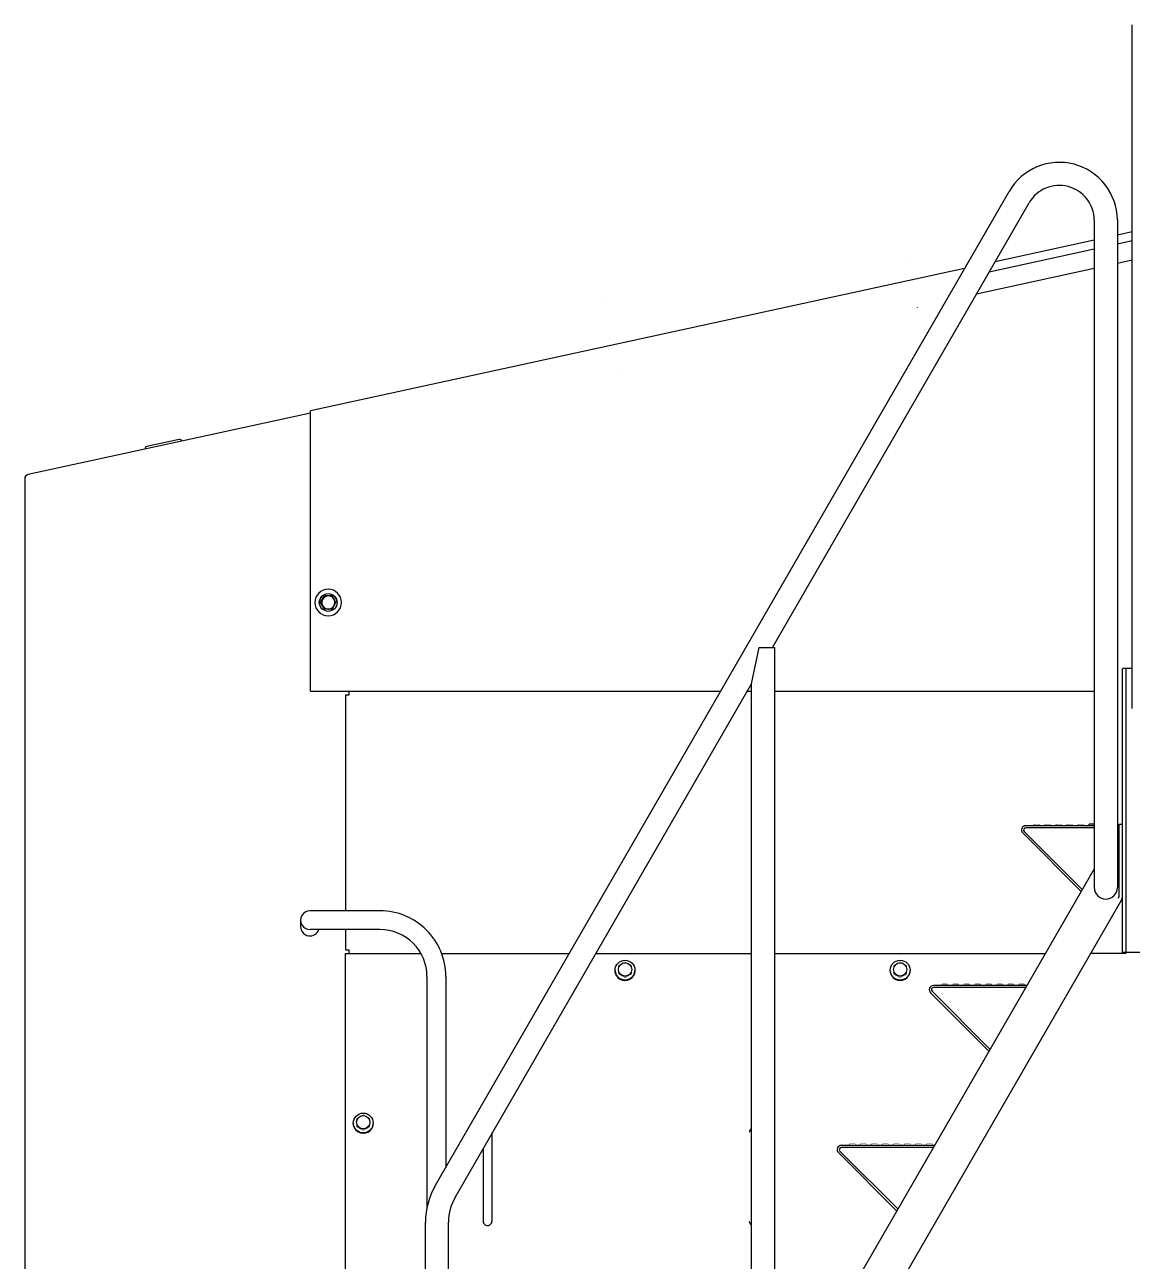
# Model space of a CAD drawing. Extents: x -633 to 241, y -1 to 752.
# Drawn here: x -191.6 to -129.2, y 89.3 to 159 of the extents above; entities that cross this region are included whole.
import ezdxf

# ---------------------------------------------------------------- set-up
doc = ezdxf.new("R2010")
doc.units = 0
doc.header["$LTSCALE"] = 48
doc.layers.add('0A537428______3_____', color=1, linetype='CONTINUOUS')

# ---------------------------------------------------------------- blocks, each defined once
blk = doc.blocks.new('*U192', base_point=(23.500845, 11.194758))
at = {"layer": '0A537428______3_____', "color": 230, "linetype": 'CONTINUOUS'}
blk.add_arc((23.500845, 11.194758), 0.14826912, 359.99997, 89.99998000000002, dxfattribs=at)
blk = doc.blocks.new('*U191', base_point=(23.500845, 11.194758))
at = {"layer": '0A537428______3_____', "color": 230, "linetype": 'CONTINUOUS'}
blk.add_arc((23.500845, 11.194758), 0.1059069, 359.9999300000001, 89.99998000000002, dxfattribs=at)
blk = doc.blocks.new('*U23', base_point=(-0.063620567, 0))
at = {"layer": '0A537428______3_____', "color": 7, "linetype": 'CONTINUOUS'}
blk.add_arc((-0.063620567, 0), 0.56, 178.88107, 359.9999800000001, dxfattribs=at)
blk = doc.blocks.new('*U24')
at = {"layer": '0A537428______3_____', "color": 7, "linetype": 'CONTINUOUS'}
blk.add_circle((0, 0), 1, dxfattribs=at)
blk = doc.blocks.new('*U25')
at = {"layer": '0A537428______3_____', "color": 7, "linetype": 'CONTINUOUS'}
blk.add_circle((0, 0), 1, dxfattribs=at)
blk = doc.blocks.new('DRW3_DET-4')
at = {"layer": '0A537428______3_____', "color": 7, "linetype": 'CONTINUOUS', "const_width": 0.02}
for points in [[(-0.47320346, 6.4498e-06), (-0.25752259, -0.37499074)], [(-0.47319323, 4.2246e-06), (-0.25751239, 0.37500142)], [(-0.43137026, 1.30044e-05), (-0.2156894, -0.37498419)], [(-0.43136004, -2.328e-06), (-0.2156792, 0.37499487)], [(-0.25751686, 0.375), (0.21567535, 0.375)], [(-0.063621521, 0.56000519), (-0.04183101700000001, 0.56000519)], [(0.21567466, 0.37500143), (0.43135553, 4.2392e-06)], [(0.21568489, -0.37499071), (0.43136573, 6.4818e-06)], [(-0.25751686, -0.375), (0.21567917, -0.375)], [(-0.063620567, -0.56000519), (-0.04183197, -0.56000519)]]:
    blk.add_lwpolyline(points, dxfattribs=at)
at = {"layer": '0A537428______3_____', "color": 7, "yscale": 0.99621425, "rotation": 270}
blk.add_blockref('*U23', (-0.063620567, 0), dxfattribs=at)
at = {"layer": '0A537428______3_____', "color": 7}
for name, p, xscale, yscale, zscale, rotation in [('*U24', (-0.04183197, 0), 0.56, 0.55786908, 0.56, 270.000026), ('*U25', (2.861e-06, 0), 0.37499999, 0.37357305, 0.37499999, 270.000054)]:
    blk.add_blockref(name, p, dxfattribs=dict(at, xscale=xscale, yscale=yscale, zscale=zscale, rotation=rotation))
blk = doc.blocks.new('*U61', base_point=(23.743137, 10.643577))
at = {"layer": '0A537428______3_____', "color": 7, "linetype": 'CONTINUOUS'}
blk.add_arc((23.743137, 10.643577), 0.010000005, 179.99996, 359.9999800000001, dxfattribs=at)
blk = doc.blocks.new('*U64', base_point=(24.343138, 10.842818))
at = {"layer": '0A537428______3_____', "color": 7, "linetype": 'CONTINUOUS'}
blk.add_arc((24.343138, 10.842818), 0.010000005, 119.40067, 180.00018, dxfattribs=at)
blk = doc.blocks.new('*U62', base_point=(24.343138, 10.643577))
at = {"layer": '0A537428______3_____', "color": 7, "linetype": 'CONTINUOUS'}
blk.add_arc((24.343138, 10.643577), 0.010000005, 180.00015, 240.59928, dxfattribs=at)
blk = doc.blocks.new('DRW3_DET-1')
at = {"layer": '0A537428______3_____', "color": 190, "linetype": 'CONTINUOUS', "const_width": 0.0275}
for points in [[(-0.21502493, -2.4356e-05, 0.41421344), (-0.15502497, 0.059975617)], [(0.15489145, 0.059975586, 0.41421347), (0.21489145, -2.4356e-05)]]:
    blk.add_lwpolyline(points, format="xyb", dxfattribs=at)
for points in [[(0.1549987, 0.089926035), (-0.15499886, 0.089925973)], [(-0.15499092, 0.05994638), (-0.15499146, 0.08989363800000001)], [(0.15502893, 0.059924232), (0.15502785, 0.089953514)]]:
    blk.add_lwpolyline(points, dxfattribs=at)
blk = doc.blocks.new('*U193', base_point=(23.343135, 11.321362))
at = {"layer": '0A537428______3_____', "color": 230, "linetype": 'CONTINUOUS'}
blk.add_arc((23.343135, 11.321362), 0.021181099, 89.999873, 269.9998900000001, dxfattribs=at)
blk = doc.blocks.new('*U187', base_point=(23.343135, 11.307106))
at = {"layer": '0A537428______3_____', "color": 230, "linetype": 'CONTINUOUS'}
blk.add_arc((23.343135, 11.307106), 0.021181099, 179.99991, 341.07571, dxfattribs=at)
blk = doc.blocks.new('*U55', base_point=(23.384163, 12.036616))
at = {"layer": '0A537428______3_____', "color": 190, "linetype": 'CONTINUOUS'}
blk.add_arc((23.384163, 12.036616), 0.020000003, 0.59232852, 179.40754, dxfattribs=at)
blk = doc.blocks.new('*U54')
at = {"layer": '0A537428______3_____', "color": 190, "linetype": 'CONTINUOUS'}
blk.add_circle((0, 0), 1, dxfattribs=at)

msp = doc.modelspace()

# ---------------------------------------------------------------- linework, layer by layer
at = {"layer": '0A537428______3_____', "color": 230, "linetype": 'CONTINUOUS'}
for points in [[(-129.2084739999999, 120.4845202), (-129.2084739999999, 158.9841952)], [(-129.5549489999999, 106.7340952), (-129.5549489999999, 122.7340702)], [(-171.5931239999999, 109.0824702), (-175.5359489999998, 109.0824702)], [(-176.0654739999999, 108.5549452), (-176.0654739999999, 108.1985452)], [(-171.5931239999999, 108.0274452), (-175.5359489999998, 108.0274452)], [(-168.9454989999998, 105.3898452), (-168.9454989999998, 92.37784519999997)], [(-167.8863989999999, 105.3898452), (-167.8863989999999, 94.63119519999998)]]:
    msp.add_lwpolyline(points, dxfattribs=at)
at = {"layer": '0A537428______3_____', "color": 6, "linetype": 'CONTINUOUS'}
for points in [[(-130.0494489999999, 147.9948202, 0.7637116999999999), (-136.1503739999999, 149.5997952)], [(-131.3485739999999, 147.9908452, 0.76213347), (-135.0253239999998, 148.9502452)], [(-135.2123739999998, 113.8750452, 0.6681783), (-135.3807489999999, 113.4685702)], [(-135.2124239999999, 113.7569202, 0.66817857), (-135.2972739999999, 113.5520702)], [(-131.7048239999999, 113.8750452, 0.41421383), (-131.644824, 113.9350452)], [(-131.3483239999999, 110.3950202, 0.99999958), (-130.0491489999998, 110.3950202)], [(-129.9887739999999, 109.7897452, 0.13159223), (-129.955299, 109.9146952)], [(-129.8182739999999, 109.6913702, 0.13159168), (-129.758474, 109.9146952)], [(-140.4055239999999, 104.8750201999999, 0.6681783), (-140.5738989999999, 104.4685452)], [(-140.4055239999999, 104.7569202, 0.66815967), (-140.4903739999999, 104.5520701999999)], [(-145.5988989999998, 95.87502019999994, 0.6681783), (-145.7672739999998, 95.4685452)], [(-145.5988989999998, 95.75689519999997, 0.66815967), (-145.6837489999999, 95.55204520000001)], [(-168.4663489999999, 93.62684519999999, 0.12801009), (-169.037924, 91.55324519999999)], [(-167.3412989999999, 92.97729520000001, 0.12712303), (-167.7387739999999, 91.54499520000002)]]:
    msp.add_lwpolyline(points, format="xyb", dxfattribs=at)
for points in [[(-168.4664239999998, 93.62654519999995), (-136.1501989999999, 149.5998452)], [(-149.4839989999999, 123.9068452), (-135.0251489999998, 148.9502952)], [(-131.3483989999999, 147.9907702), (-131.3483989999999, 110.3949702)], [(-130.049049, 147.9948202), (-130.0490739999999, 110.3949702)], [(-131.3483989999999, 146.3419202), (-137.2762489999999, 145.0513202)], [(-129.2084739999999, 146.8078452), (-130.0490739999999, 146.6248202)], [(-129.2084489999999, 145.7279452), (-130.049049, 145.5449452)], [(-131.3483989999999, 145.2620452), (-137.9893739999999, 143.8161702)], [(-150.658924, 121.8725952), (-150.2341489999999, 123.9073702)], [(-150.2336239999998, 123.9071202), (-149.3588739999999, 123.9071202)], [(-149.3588739999999, 123.9071701999999), (-149.3588739999999, 77.07562019999997)], [(-167.3413739999999, 92.97699519999998), (-150.6585489999999, 121.8724702)], [(-150.6586989999998, 77.07562019999997), (-150.6586739999998, 121.8723952)], [(-135.2972739999999, 113.5520702), (-132.0188239999998, 110.2736202)], [(-131.3483989999999, 113.7569202), (-135.2124239999999, 113.7569202)], [(-131.3483989999999, 113.8750202), (-135.2123989999999, 113.8750452)], [(-131.3483989999999, 113.9650202), (-131.6447489999999, 113.9650202)], [(-131.644674, 113.9350452), (-131.644674, 113.9649952)], [(-130.0495239999999, 113.6865452), (-129.9557239999999, 113.8491202)], [(-129.9555489999998, 113.8750202), (-130.0490739999999, 113.8750202)], [(-130.0087739999999, 113.7569202), (-130.0490739999999, 113.7569202)], [(-129.9553239999999, 113.9649702), (-129.7582739999999, 113.9649702)], [(-129.9553239999999, 109.9146452), (-129.9553239999999, 113.9649702)], [(-129.7582739999999, 109.9146452), (-129.7582739999999, 113.9649702)], [(-135.3808989999999, 113.4684702), (-132.0800989999999, 110.1676452)], [(-149.3590489999999, 80.22277019999999), (-131.3484489999998, 111.4354702)], [(-153.1898989999999, 69.18846769999999), (-129.8186489999999, 109.6912702)], [(-140.5741489999998, 104.4685202), (-137.2732739999999, 101.1676452)], [(-140.4907989999999, 104.5518702), (-137.2122989999999, 101.2733952)], [(-135.1337739999999, 104.8750201999999), (-140.4054989999998, 104.8750201999999)], [(-135.202149, 104.7569452), (-140.4054989999998, 104.7569452)], [(-145.7673739999999, 95.46859519999998), (-142.4664739999998, 92.16769519999997)], [(-145.6840239999999, 95.55194519999998), (-142.4054739999999, 92.27339519999998)], [(-140.3271489999998, 95.87504519999999), (-145.5988739999999, 95.87504519999999)], [(-140.3952489999999, 95.75694520000002), (-145.5988739999999, 95.75694520000002)], [(-169.0378489999999, 66.89497019999999), (-169.0378489999999, 91.55317020000001)], [(-167.7387739999999, 66.89497019999999), (-167.7387489999999, 91.54477019999996)]]:
    msp.add_lwpolyline(points, dxfattribs=at)
at = {"layer": '0A537428______3_____', "color": 190, "linetype": 'CONTINUOUS'}
for points in [[(-129.208499, 147.3186952), (-130.0491489999998, 147.1356452)], [(-131.3484739999999, 146.8527702), (-136.9389239999999, 145.6355952)], [(-138.6546489999998, 145.2620452), (-175.5100989999999, 137.2378452)], [(-175.5102739999999, 121.4458952), (-175.5102739999999, 137.2377452)], [(-174.9434739999999, 126.4463452), (-174.7267989999999, 126.8216202)], [(-174.2936739999999, 126.8215702), (-174.726774, 126.8215702)], [(-174.077149, 126.4466952), (-174.2936239999999, 126.8216452)], [(-174.726649, 126.0717202), (-174.9431239999999, 126.4466702)], [(-174.2936739999999, 126.0715702), (-174.726774, 126.0715702)], [(-174.2939739999998, 126.0713451999999), (-174.0772989999999, 126.4466201999999)], [(-175.5102739999999, 121.4458952), (-152.4050239999999, 121.4458952)], [(-149.358899, 121.4458952), (-131.3483739999998, 121.4458952)]]:
    msp.add_lwpolyline(points, dxfattribs=at)
for points in [[(-141.9669489999999, 145.8809452, 0.41430118), (-141.964824, 145.8793202)], [(-159.071699, 143.6467202, 0.41430118), (-159.0695989999998, 143.6450952)], [(-141.3304739999999, 143.0696952, 0.41430118), (-141.3282239999999, 143.0682452)], [(-158.1854239999999, 139.3998952, 0.41430118), (-158.1831739999999, 139.3984452)], [(-173.7602489999998, 126.4465952, 0.99999992), (-175.2602489999999, 126.4465952, 0.99999992), (-173.7602489999998, 126.4465952)], [(-174.1854989999999, 126.6340952, 0.99999985), (-174.8349989999998, 126.2590952, 0.99999985), (-174.1854989999999, 126.6340952)]]:
    msp.add_lwpolyline(points, format="xyb", dxfattribs=at)
at = {"layer": '0A537428______3_____', "color": 4, "linetype": 'CONTINUOUS'}
msp.add_lwpolyline([(-141.3304739999999, 143.0696452, 0.41430118), (-141.3282239999999, 143.0681951999999)], format="xyb", dxfattribs=at)
at = {"layer": '0A537428______3_____', "color": 180, "linetype": 'CONTINUOUS'}
for points in [[(-175.5102989999999, 137.1168452), (-191.4214489999999, 133.6526452)], [(-182.8990239999999, 135.6310952), (-184.7361739999999, 135.2310702)], [(-191.6087489999999, 133.4909452), (-191.6087489999999, 70.08322519999996)], [(-173.5202489999999, 109.0824702), (-173.5202489999999, 121.2490701999999)], [(-173.5202489999999, 121.2490701999999), (-173.323499, 121.2490701999999)], [(-173.323499, 121.2490701999999), (-173.323499, 121.4459201999999)], [(-150.9047989999999, 121.4458952), (-150.6587239999999, 121.4458952)], [(-173.5202489999999, 106.8927452), (-173.5202489999999, 108.0274202)], [(-173.5202489999999, 106.8927452), (-173.323499, 106.8927452)], [(-173.323499, 106.6959202), (-173.323499, 106.8927452)], [(-131.5471239999999, 106.6958952), (-129.5549489999999, 106.6958952)]]:
    msp.add_lwpolyline(points, dxfattribs=at)
for points in [[(-184.7359989999999, 135.2310702, 0.41420621), (-184.8277239999999, 135.0882952)], [(-182.7560489999998, 135.5392202, 0.41420532), (-182.8988239999999, 135.6309452)], [(-191.4213739999999, 133.6526702, 0.35273035), (-191.6088239999999, 133.4199952)], [(-174.1213239999998, 126.4459202, 0.99999985), (-174.8713239999998, 126.4459202, 0.99999985), (-174.1213239999998, 126.4459202)]]:
    msp.add_lwpolyline(points, format="xyb", dxfattribs=at)
at = {"layer": '0A537428______3_____', "color": 2, "linetype": 'CONTINUOUS'}
msp.add_lwpolyline([(-129.7519239999999, 106.7340952), (-129.7519239999999, 122.7340702)], dxfattribs=at)
at = {"layer": '0A537428______3_____', "color": 1, "linetype": 'CONTINUOUS'}
for points in [[(-129.2084739999999, 122.7340702), (-129.7439239999999, 122.7340702)], [(-124.3640989999999, 106.7340952), (-129.7519239999999, 106.7340952)]]:
    msp.add_lwpolyline(points, dxfattribs=at)
at = {"layer": '0A537428______3_____', "color": 7, "linetype": 'CONTINUOUS'}
for points in [[(-173.5356489999999, 72.72152519999997), (-173.5356489999999, 106.6730702)], [(-173.5356489999999, 106.6730702), (-169.2799989999999, 106.6730702)], [(-168.1174989999998, 106.6730702), (-160.9340739999998, 106.6730702)], [(-159.4340989999999, 106.6730702), (-150.6587239999999, 106.6730702)], [(-149.358899, 106.6730702), (-134.0964489999999, 106.6730702)], [(-165.2858739999999, 96.59132019999998), (-165.2858489999999, 91.61024520000001)], [(-165.7860989999998, 95.67112019999996), (-165.7860989999998, 91.61024520000001)]]:
    msp.add_lwpolyline(points, dxfattribs=at)

# ---------------------------------------------------------------- block references
at = {"layer": '0A537428______3_____', "color": 190}
for name, p, xscale, yscale, zscale in [('*U54', (-174.5102489999999, 126.4465952), 0.500000075, 0.4980974, 0.500000075), ('*U55', (-174.5102489999999, 126.4362952), 25, 24.9048655, 25)]:
    msp.add_blockref(name, p, dxfattribs=dict(at, xscale=xscale, yscale=yscale, zscale=zscale))
at = {"layer": '0A537428______3_____'}
for name, p, xscale, yscale, zscale, rotation in [('DRW3_DET-1', (-134.5898239999999, 113.8750202), 1.0000009, 1.0000009, 1.0000009, 359.99999), ('DRW3_DET-1', (-133.969749, 113.8750202), 1.0000009, 1.0000009, 1.0000009, 359.99999), ('DRW3_DET-1', (-133.3498489999999, 113.8750202), 1.0000009, 1.0000009, 1.0000009, 359.99999), ('DRW3_DET-1', (-132.7297239999999, 113.8750202), 1.0000009, 1.0000009, 1.0000009, 359.99999), ('DRW3_DET-1', (-132.1098489999999, 113.8750202), 1.0000009, 1.0000009, 1.0000009, 359.99999), ('DRW3_DET-4', (-157.7856739999999, 105.7812702), 0.9999998000000001, 0.9999998000000001, 0.9999998000000001, 89.999989), ('DRW3_DET-4', (-142.2856489999999, 105.7812702), 0.9999998000000001, 0.9999998000000001, 0.9999998000000001, 89.999989), ('DRW3_DET-1', (-139.7827239999999, 104.8750452), 1.0000009, 1.0000009, 1.0000009, 359.99999), ('DRW3_DET-1', (-139.1630739999999, 104.8750452), 1.0000009, 1.0000009, 1.0000009, 359.99999), ('DRW3_DET-1', (-138.5426989999999, 104.8750452), 1.0000009, 1.0000009, 1.0000009, 359.99999), ('DRW3_DET-1', (-137.9230989999999, 104.8750452), 1.0000009, 1.0000009, 1.0000009, 359.99999), ('DRW3_DET-1', (-137.3029739999999, 104.8750452), 1.0000009, 1.0000009, 1.0000009, 359.99999), ('DRW3_DET-1', (-136.6828489999999, 104.8750452), 1.0000009, 1.0000009, 1.0000009, 359.99999), ('DRW3_DET-1', (-136.0629739999999, 104.8750452), 1.0000009, 1.0000009, 1.0000009, 359.99999), ('DRW3_DET-1', (-135.4428989999999, 104.8750452), 1.0000009, 1.0000009, 1.0000009, 359.99999), ('DRW3_DET-4', (-172.5358989999999, 97.17464519999996), 0.9999998000000001, 0.9999998000000001, 0.9999998000000001, 89.999989), ('DRW3_DET-1', (-144.9763489999999, 95.87504519999999), 1.0000009, 1.0000009, 1.0000009, 359.99999), ('DRW3_DET-1', (-144.3564489999999, 95.87504519999999), 1.0000009, 1.0000009, 1.0000009, 359.99999), ('DRW3_DET-1', (-143.7363239999999, 95.87504519999999), 1.0000009, 1.0000009, 1.0000009, 359.99999), ('DRW3_DET-1', (-143.1164489999999, 95.87504519999999), 1.0000009, 1.0000009, 1.0000009, 359.99999), ('DRW3_DET-1', (-142.4963489999999, 95.87504519999999), 1.0000009, 1.0000009, 1.0000009, 359.99999), ('DRW3_DET-1', (-141.875999, 95.87504519999999), 1.0000009, 1.0000009, 1.0000009, 359.99999), ('DRW3_DET-1', (-141.2563489999999, 95.87504519999999), 1.0000009, 1.0000009, 1.0000009, 359.99999), ('DRW3_DET-1', (-140.6359739999999, 95.87504519999999), 1.0000009, 1.0000009, 1.0000009, 359.99999)]:
    msp.add_blockref(name, p, dxfattribs=dict(at, xscale=xscale, yscale=yscale, zscale=zscale, rotation=rotation))
at = {"layer": '0A537428______3_____', "color": 230, "xscale": 25, "zscale": 25}
for name, p, yscale in [('*U193', (-175.5359489999999, 108.5549452), 24.904872), ('*U192', (-171.5931989999999, 105.3898452), 24.904866), ('*U187', (-175.5359489999999, 108.1985452), 24.904872), ('*U191', (-171.5931989999999, 105.3898452), 24.90487225)]:
    msp.add_blockref(name, p, dxfattribs=dict(at, yscale=yscale))
at = {"layer": '0A537428______3_____', "color": 7, "xscale": 25, "yscale": 24.90532175, "zscale": 25, "rotation": 359.99999}
for name, p in [('*U64', (-150.5358739999999, 96.59134519999998)), ('*U61', (-165.5358989999999, 91.61032019999999)), ('*U62', (-150.5358739999999, 91.61032019999999))]:
    msp.add_blockref(name, p, dxfattribs=at)

doc.saveas('drawing.dxf')
